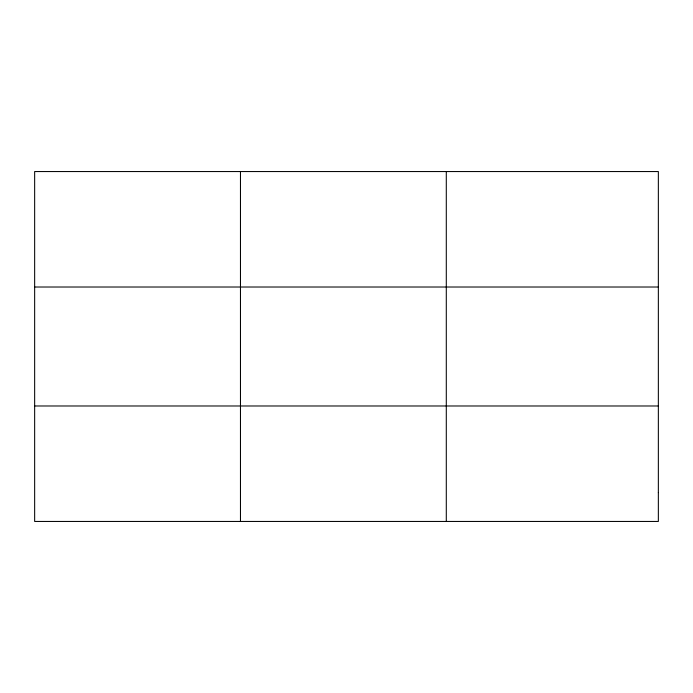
<?xml version="1.0" encoding="UTF-8"?>
<svg xmlns="http://www.w3.org/2000/svg" width="693" height="693" viewBox="0 0 693 693"><rect width="100%" height="100%" fill="white"/><g stroke="black" fill="none" stroke-linecap="round" stroke-linejoin="round"><path stroke-width="1.04" d="M240.471 171.552L240.471 521.448M446.292 171.552L446.292 521.448M34.65 287.015L658.35 287.015M34.65 405.985L658.35 405.985M658.35 492.584L658.35 521.448L34.65 521.448L34.65 171.552L658.35 171.552L658.35 492.584"/></g></svg>
